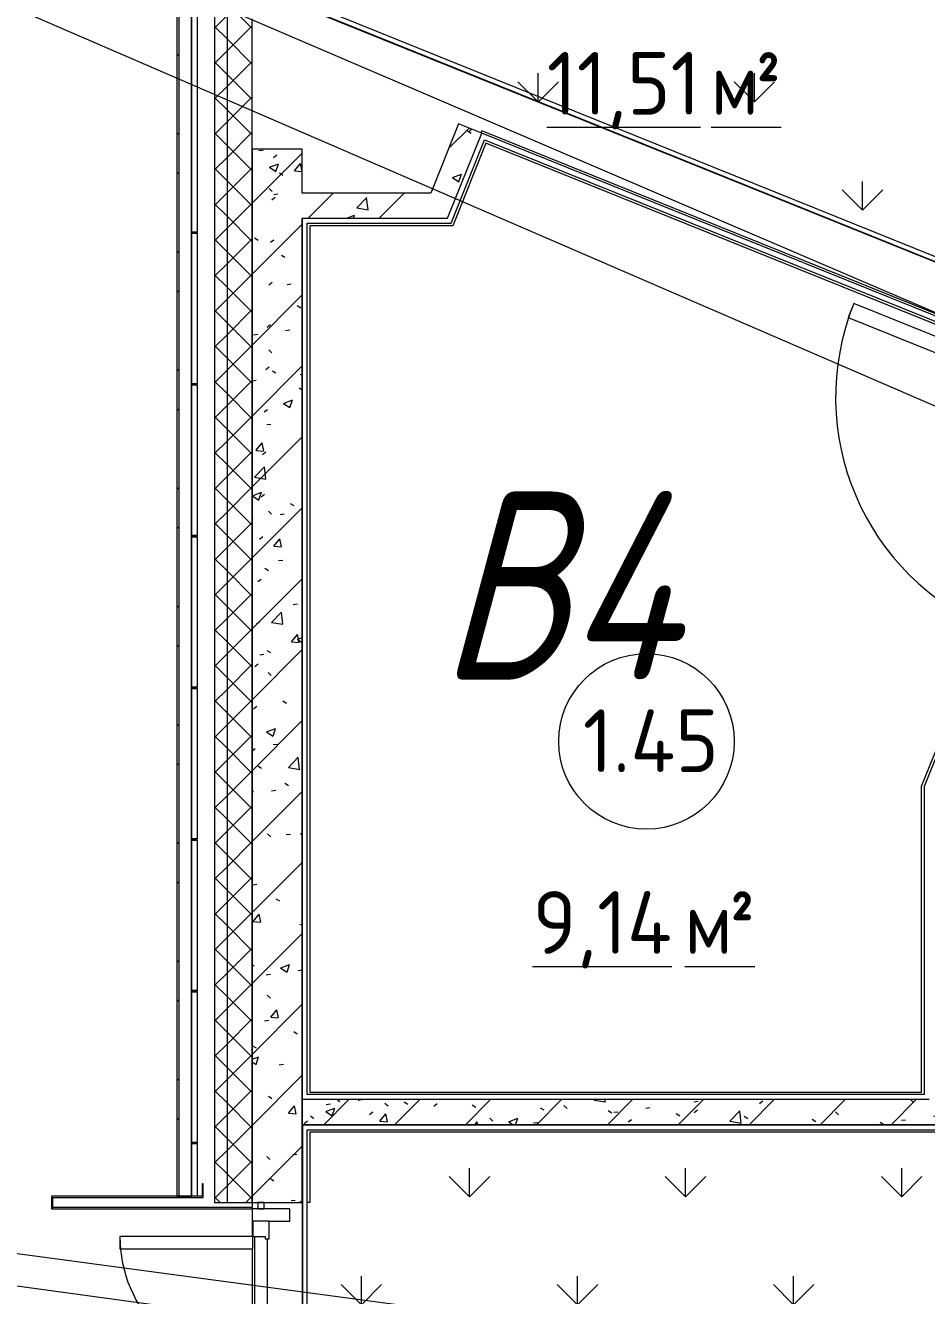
# Model space of a CAD drawing. Header units: millimetres. Extents: x -584918 to 2941280, y 3000189 to 4229862.
# Drawn here: x -462740 to -459145, y 3691053 to 3696118 of the extents above; entities that cross this region are included whole.
import ezdxf

# ---------------------------------------------------------------- set-up
doc = ezdxf.new("R2010")
doc.units = ezdxf.units.MM
doc.linetypes.add('ASVP_Невидимые', pattern=[5, 3, -2])
for name, color, linetype, lineweight in [('Витраж', 7, 'Continuous', 0), ('Двери', 7, 'Continuous', 0), ('Марки помещений', 7, 'Continuous', 0), ('Обобщенные модели', 7, 'Continuous', 0), ('Панели витража', 7, 'Continuous', 0), ('Перекрытие', 7, 'Continuous', 0), ('Стены', 7, 'Continuous', 0), ('Стены внутренние', 7, 'Continuous', 0), ('Стены наружные', 7, 'Continuous', 0), ('Стены несущие', 7, 'Continuous', 0), ('Стены отделка', 7, 'Continuous', 0), ('Стены перегородки', 7, 'Continuous', 0), ('Стены штриховка', 7, 'Continuous', 0), ('экспертиза ДУ', 1, 'Continuous', 0), ('экспертиза ДУ категории', 1, 'Continuous', 0), ('экспертиза условные обозначения', 1, 'Continuous', 0)]:
    doc.layers.add(name, color=color, linetype=linetype, lineweight=lineweight)
doc.styles.add('GOST Common_2', font='', dxfattribs={"height": 500})
doc.styles.add('GOST Common_3', font='', dxfattribs={"width": 0.9, "height": 500})
doc.styles.add('mytext', font='isocpeur.ttf', dxfattribs={"width": 0.8, "oblique": 14.999978})
doc.styles.get('GOST Common_2').set_extended_font_data('GOST Common')
doc.styles.get('GOST Common_3').set_extended_font_data('GOST Common')
pattern_1 = [(45, (-437515.92, 3663725.22), (-141.4214, 141.4214), [])]
pattern_2 = [(50, (-437515.92, 3663725.22), (364.368, -31.8783), [38.1, -419.1]), (355, (-437515.92, 3663725.2), (-70.486, 382.1133), [30.48, -335.28]), (100.451, (-437485.56, 3663722.56), (293.885, 350.2334), [32.38, -356.18]), (46.184, (-437515.92, 3663826.8), (542.1585, -84.086), [57.15, -628.65]), (96.636, (-437470.74, 3663819.8), (474.805, 494.8554), [48.57, -534.27]), (351.184, (-437515.9, 3663826.8), (474.81, 494.85), [45.72, -502.92]), (21, (-437465.12, 3663801.42), (303.2285, -204.5305), [38.1, -419.1]), (326, (-437465.12, 3663801.4), (123.604, 368.376), [30.48, -335.28]), (71.451, (-437439.86, 3663784.37), (426.834, 163.8427), [32.38, -356.18]), (37.5, (-437515.92, 3663725.22), (6.17665, 169.11015), [16.764, -314.452, 16.764, -323.596, -336.55]), (37.5, (-437515.92, 3663725.22), (6.17665, 169.11015), [-671.576, 16.764, -319.786]), (7.5, (-437515.92, 3663725.22), (133.6389, 200.3615), [16.764, -177.292, 16.764, -306.832, -128.27]), (7.5, (-437515.92, 3663725.22), (133.6389, 200.3615), [-517.652, 16.764, -111.506]), (327.5, (-437629.21, 3663725.22), (271.1818, -11.45836), [16.764, -110.236, 16.764, -379.476, -525.78]), (327.5, (-437629.21, 3663725.22), (271.1818, -11.45836), [-523.24, 16.764, -509.016]), (317.5, (-437680, 3663725.22), (296.2585, 50.8528), [16.764, -148.336, 16.764, -246.38, -373.38]), (317.5, (-437680, 3663725.22), (296.2585, 50.8528), [-428.244, 16.764, -356.616])]
pattern_3 = [(45, (-437515.92, 3663725.22), (-235.7317, 235.7317), []), (45, (-437358.77, 3663725.22), (-235.7317, 235.7317), [])]
pattern_4 = [(45, (-437515.92, 3663725.22), (-70.71068, 70.71068), []), (135, (-437515.92, 3663725.22), (-70.71068, -70.71068), [])]

# ---------------------------------------------------------------- blocks, each defined once
blk = doc.blocks.new('ASVP_ДверьПротивопожарнаяСтальная_1 полотно - EI30 1000х2000h_полотно_ Г Л _925 в свету_-7527149-АР Этаж 01')
at = {"layer": 'Двери', "lineweight": 18}
for p, q in [((500, 1050), (440, 1050)), ((440, 1050), (440, 50)), ((500, 50), (500, 1050)), ((-500, 50), (-540, 50)), ((-540, 50), (-540, -40)), ((-500, -10), (-500, 50)), ((440, 50), (500, 50)), ((540, 50), (500, 50)), ((500, 50), (500, -10)), ((540, -40), (540, 50)), ((-540, -40), (-485, -40)), ((-485, -10), (-500, -10)), ((-485, -40), (-485, -10)), ((500, -10), (485, -10)), ((485, -10), (485, -40)), ((485, -40), (540, -40))]:
    blk.add_line(p, q, dxfattribs=at)
at = {"layer": 'Двери', "linetype": 'ASVP_Невидимые', "lineweight": 18}
for p, q in [((-540, 50), (-575, 50)), ((-575, 50), (-575, -40)), ((-540, -40), (-540, 50)), ((575, 50), (540, 50)), ((540, 50), (540, -40)), ((575, -40), (575, 50)), ((-575, -40), (-540, -40)), ((540, -40), (575, -40))]:
    blk.add_line(p, q, dxfattribs=at)
at = {"layer": 'Двери'}
blk.add_arc((500, 50), 1000, 90, 180, dxfattribs=at)
blk = doc.blocks.new('ASVP_ДверьАлюминиеваяВитражная_2 полотна - Остекленная Наружная  Коричневая-7858923-АР Этаж 01')
at = {"layer": 'Двери', "lineweight": 18}
for p, q in [((-765, 1032.5), (-715, 1032.5)), ((-765, 32.5), (-765, 1032.5)), ((-715, 1032.5), (-715, 32.5)), ((765, 562.5), (715, 562.5)), ((715, 562.5), (715, 32.5)), ((765, 32.5), (765, 562.5)), ((-825, 32.5), (-765, 32.5)), ((-825, -32.5), (-825, 32.5)), ((-715, 32.5), (-765, 32.5)), ((-765, 32.5), (-765, -17.5)), ((715, 32.5), (765, 32.5)), ((825, 32.5), (765, 32.5)), ((765, 32.5), (765, -17.5)), ((825, -32.5), (825, 32.5)), ((-755, -32.5), (-825, -32.5)), ((-765, -17.5), (-755, -17.5)), ((-755, -17.5), (-755, -32.5)), ((765, -17.5), (755, -17.5)), ((755, -17.5), (755, -32.5)), ((755, -32.5), (825, -32.5))]:
    blk.add_line(p, q, dxfattribs=at)
at = {"layer": 'Двери'}
for centre, radius, start, end in [((-765, 32.5), 1000, 360, 90), ((765, 32.5), 530, 90, 180)]:
    blk.add_arc(centre, radius, start, end, dxfattribs=at)
blk = doc.blocks.new('Системная панель - Глухая панель_25 мм-V234-АР Этаж 01')
at = {"layer": 'Панели витража'}
h = blk.add_hatch(dxfattribs=at)
h.set_pattern_fill('FP_50', color=256, style=0, pattern_type=2)
h.set_pattern_definition([(45, (-27686.83, -24284.1), (-106.066, 106.066), [])])
h.paths.add_polyline_path([(-12.5, -12.5), (12.5, -12.5), (12.5, 12.5), (-12.5, 12.5)])
at = {"layer": 'Панели витража', "lineweight": 18}
for p, q in [((12.5, 12.5), (-12.5, 12.5)), ((-12.5, 12.5), (-12.5, -12.5)), ((12.5, -12.5), (12.5, 12.5)), ((-12.5, -12.5), (12.5, -12.5))]:
    blk.add_line(p, q, dxfattribs=at)
blk = doc.blocks.new('Прямоугольный импост - Порожек 10х50-7857887-АР Этаж 01')
at = {"layer": 'Витраж'}
for p, q in [((-24309.1, 26034.3), (-24309.1, 27564.3)), ((-24259.1, 27554.3), (-24259.1, 26044.3))]:
    blk.add_line(p, q, dxfattribs=at)
blk = doc.blocks.new('Прямоугольный импост - 50х150_RAL 3009-V235-АР Этаж 01')
at = {"layer": 'Витраж', "lineweight": 18}
for p, q in [((-25, 115), (25, 115)), ((-25, 32.5), (-25, 115)), ((25, 115), (25, -35)), ((-25, -35), (-25, -32.5)), ((25, -35), (-25, -35))]:
    blk.add_line(p, q, dxfattribs=at)
blk = doc.blocks.new('Прямоугольный импост - 5х20 мм  _зазор керамогранита цоколя_-7684918-АР Этаж 01')
at = {"layer": 'Витраж'}
for p, q in [((-2.5, -10), (-2.5, 10)), ((-2.5, 10), (2.5, 10)), ((2.5, 10), (2.5, -10)), ((2.5, -10), (-2.5, -10))]:
    blk.add_line(p, q, dxfattribs=at)
blk = doc.blocks.new('ASVP_ОТКОС МЕТАЛЛИЧЕСКИЙ_Двери1 - Откос дверей-7928242-АР Этаж 01')
at = {"layer": 'Обобщенные модели'}
for p, q in [((-875, 500), (-925, 500)), ((-925, 500), (-925, -100)), ((-920, -105), (-920, 495)), ((-920, 495), (-875, 495)), ((-880, 500), (-880, -300)), ((-875, 500), (-880, 500)), ((-875, -300), (-875, 500)), ((-875, 495), (-875, 500)), ((880, 500), (875, 500)), ((875, 500), (875, -300)), ((925, 500), (875, 500)), ((875, 500), (875, 495)), ((875, 495), (920, 495)), ((880, -300), (880, 500)), ((920, 495), (920, -105)), ((925, -100), (925, 500)), ((-925, -100), (-975, -100)), ((-975, -100), (-975, -105)), ((975, -100), (925, -100)), ((975, -105), (975, -100)), ((-975, -105), (-920, -105)), ((920, -105), (975, -105)), ((-880, -300), (-875, -300)), ((875, -300), (880, -300))]:
    blk.add_line(p, q, dxfattribs=at)
blk = doc.blocks.new('ASVP_Марка_Помещение_ДваЗначения - Номер Площадь-685795-АР Этаж 01')
at = {"layer": 'Марки помещений'}
blk.add_circle((0, 0), 3.5, dxfattribs=at)

msp = doc.modelspace()

# ---------------------------------------------------------------- hatches: boundary and pattern name
at = {"layer": 'Стены внутренние'}
h = msp.add_hatch(dxfattribs=at)
h.set_pattern_fill('FP_1', color=256, style=0, pattern_type=2)
h.set_pattern_definition(pattern_1)
h.paths.add_polyline_path([(-461122.961, 3695349.55), (-461055.445, 3695349.55), (-460919.086, 3695687.924), (-461011.838, 3695725.302), (-461163.26, 3695349.55)])
h = msp.add_hatch(dxfattribs=at)
h.set_pattern_fill('FP_2', color=256, style=0, pattern_type=2)
h.set_pattern_definition(pattern_2)
h.paths.add_polyline_path([(-461122.961, 3695349.55), (-461055.445, 3695349.55), (-460919.086, 3695687.924), (-461011.838, 3695725.302), (-461163.26, 3695349.55)])
h = msp.add_hatch(dxfattribs=at)
h.set_pattern_fill('FP_1', color=256, style=0, pattern_type=2)
h.set_pattern_definition(pattern_1)
h.paths.add_polyline_path([(-461635.026, 3691424.55), (-461635.026, 3695624.55), (-461835.026, 3695624.55), (-461835.026, 3691424.55), (-461780.005, 3691424.55)])
h = msp.add_hatch(dxfattribs=at)
h.set_pattern_fill('FP_2', color=256, style=0, pattern_type=2)
h.set_pattern_definition(pattern_2)
h.paths.add_polyline_path([(-461635.026, 3691424.55), (-461635.026, 3695624.55), (-461835.026, 3695624.55), (-461835.026, 3691424.55), (-461780.005, 3691424.55)])
h = msp.add_hatch(dxfattribs=at)
h.set_pattern_fill('FP_1', color=256, style=0, pattern_type=2)
h.set_pattern_definition(pattern_1)
h.paths.add_polyline_path([(-461615.026, 3695349.55), (-461163.26, 3695349.55), (-461122.961, 3695449.55), (-461635.026, 3695449.55), (-461635.026, 3695349.55)])
h = msp.add_hatch(dxfattribs=at)
h.set_pattern_fill('FP_2', color=256, style=0, pattern_type=2)
h.set_pattern_definition(pattern_2)
h.paths.add_polyline_path([(-461615.026, 3695349.55), (-461163.26, 3695349.55), (-461122.961, 3695449.55), (-461635.026, 3695449.55), (-461635.026, 3695349.55)])
h = msp.add_hatch(dxfattribs=at)
h.set_pattern_fill('FP_1', color=256, style=0, pattern_type=2)
h.set_pattern_definition(pattern_1)
h.paths.add_polyline_path([(-460846.821, 3691734.55), (-459035.026, 3691734.55), (-459035.026, 3691834.55), (-461635.026, 3691834.55), (-461635.026, 3691734.55), (-461059.223, 3691734.55)])
h = msp.add_hatch(dxfattribs=at)
h.set_pattern_fill('FP_2', color=256, style=0, pattern_type=2)
h.set_pattern_definition(pattern_2)
h.paths.add_polyline_path([(-460846.821, 3691734.55), (-459035.026, 3691734.55), (-459035.026, 3691834.55), (-461635.026, 3691834.55), (-461635.026, 3691734.55), (-461059.223, 3691734.55)])
at = {"layer": 'Стены наружные'}
h = msp.add_hatch(dxfattribs=at)
h.set_pattern_fill('FP_57', color=256, style=0, pattern_type=2)
h.set_pattern_definition(pattern_4)
h.paths.add_polyline_path([(-461850.247, 3676374.55), (-461835.026, 3676374.55), (-461835.026, 3689624.55), (-461935.026, 3689624.55), (-461935.026, 3676374.55)])
h.paths.add_polyline_path([(-461935.026, 3691424.55), (-461835.026, 3691424.55), (-461835.026, 3696411.481), (-461935.026, 3696163.333), (-461935.026, 3692232.036)])
h = msp.add_hatch(dxfattribs=at)
h.set_pattern_fill('FP_57', color=256, style=0, pattern_type=2)
h.set_pattern_definition(pattern_4)
h.paths.add_polyline_path([(-461985.026, 3676324.55), (-461935.026, 3676324.55), (-461935.026, 3689624.55), (-461985.026, 3689624.55), (-461985.026, 3676330.513)])
h.paths.add_polyline_path([(-461985.026, 3691424.55), (-461935.026, 3691424.55), (-461935.026, 3696297.103), (-461985.026, 3696173.029), (-461985.026, 3692232.036)])
h = msp.add_hatch(dxfattribs=at)
h.set_pattern_fill('FP_6', color=256, style=0, pattern_type=2)
h.set_pattern_definition(pattern_3)
h.paths.add_polyline_path([(-462127.026, 3695649.55), (-462127.026, 3696221.968), (-462135.026, 3696200.565), (-462135.026, 3695649.55)])
h = msp.add_hatch(dxfattribs=at)
h.set_pattern_fill('FP_6', color=256, style=0, pattern_type=2)
h.set_pattern_definition(pattern_3)
h.paths.add_polyline_path([(-462135.026, 3691449.55), (-462127.026, 3691449.55), (-462127.026, 3695649.55), (-462135.026, 3695649.55), (-462135.026, 3692232.036)])
at = {"layer": 'экспертиза условные обозначения'}
h = msp.add_hatch(dxfattribs=at)
h.set_pattern_fill('GRASS', color=4, scale=24)
h.set_pattern_definition([(90, (-497764.9, 3475975.67), (-431.0523, 431.0523), [114.3, -747.8046]), (45, (-497764.9, 3475975.7), (-431.0523, 431.0523), [114.3, -495.3]), (135, (-497764.9, 3475975.7), (-431.0523, -431.0523), [114.3, -495.3])])
h.paths.add_polyline_path([(-461004.754, 3697663.955), (-453120.844, 3694486.856), (-453718.886, 3693002.826), (-461602.796, 3696179.924)])
h.paths.add_polyline_path([(-448133.699, 3698568.632), (-446278.661, 3697821.079), (-446297.35, 3697774.703), (-445740.839, 3697550.437), (-447086.433, 3694211.369), (-449516.671, 3695136.812)])
h = msp.add_hatch(dxfattribs=at)
h.set_pattern_fill('GRASS', color=4, scale=24)
h.set_pattern_definition([(90, (-481659.37, 3569028.16), (-431.0523, 431.0523), [114.3, -747.8046]), (45, (-481659.37, 3569028.16), (-431.0523, 431.0523), [114.3, -495.3]), (135, (-481659.37, 3569028.16), (-431.0523, -431.0523), [114.3, -495.3])])
h.paths.add_polyline_path([(-461632.926, 3691734.55), (-457282.926, 3691734.55), (-457282.926, 3689274.55), (-461632.926, 3689274.55)])

# ---------------------------------------------------------------- linework, layer by layer
at = {"layer": 'Перекрытие'}
for p, q in [((-460919.086, 3695697.297), (-460922.335, 3695689.233)), ((-458479.711, 3694714.265), (-460919.086, 3695697.297)), ((-461835.026, 3691424.55), (-461835.026, 3691404.55)), ((-461835.026, 3691349.55), (-461835.026, 3691289.55)), ((-461835.026, 3691239.55), (-461835.026, 3689809.55))]:
    msp.add_line(p, q, dxfattribs=at)
at = {"layer": 'Стены'}
for p, q in [((-462075.026, 3695294.249), (-462075.026, 3696190.481)), ((-462055.026, 3696186.603), (-462055.026, 3695294.249)), ((-462055.026, 3695294.249), (-462075.026, 3695294.249)), ((-462075.026, 3694689.249), (-462075.026, 3695289.249)), ((-462055.026, 3695289.249), (-462075.026, 3695289.249)), ((-462055.026, 3695289.249), (-462055.026, 3694689.249)), ((-462055.026, 3694689.249), (-462075.026, 3694689.249)), ((-462075.026, 3694084.249), (-462075.026, 3694684.249)), ((-462055.026, 3694684.249), (-462075.026, 3694684.249)), ((-462055.026, 3694684.249), (-462055.026, 3694084.249)), ((-462055.026, 3694084.249), (-462075.026, 3694084.249)), ((-462075.026, 3693479.249), (-462075.026, 3694079.249)), ((-462055.026, 3694079.249), (-462075.026, 3694079.249)), ((-462055.026, 3694079.249), (-462055.026, 3693479.249)), ((-462055.026, 3693479.249), (-462075.026, 3693479.249)), ((-462075.026, 3692874.249), (-462075.026, 3693474.249)), ((-462055.026, 3693474.249), (-462075.026, 3693474.249)), ((-462055.026, 3693474.249), (-462055.026, 3692874.249)), ((-462055.026, 3692874.249), (-462075.026, 3692874.249)), ((-462075.026, 3692269.249), (-462075.026, 3692869.249)), ((-462055.026, 3692869.249), (-462075.026, 3692869.249)), ((-462055.026, 3692869.249), (-462055.026, 3692269.249)), ((-462055.026, 3692269.249), (-462075.026, 3692269.249)), ((-462075.026, 3691664.249), (-462075.026, 3692264.249)), ((-462055.026, 3692264.249), (-462075.026, 3692264.249)), ((-462055.026, 3692264.249), (-462055.026, 3691664.249)), ((-462055.026, 3691664.249), (-462075.026, 3691664.249)), ((-462075.026, 3691449.55), (-462075.026, 3691659.249)), ((-462055.026, 3691659.249), (-462075.026, 3691659.249)), ((-462055.026, 3691659.249), (-462055.026, 3691449.55))]:
    msp.add_line(p, q, dxfattribs=at)
at = {"layer": 'Стены внутренние'}
for p, q in [((-460902.474, 3695648.885), (-461035.191, 3695319.55)), ((-458518.75, 3694688.28), (-460902.474, 3695648.885)), ((-461605.026, 3695319.55), (-461605.026, 3691864.55)), ((-461035.191, 3695319.55), (-461605.026, 3695319.55)), ((-459165.026, 3693084.559), (-458924.297, 3693681.922)), ((-459165.026, 3691864.55), (-459165.026, 3693084.559)), ((-461605.026, 3691864.55), (-459165.026, 3691864.55)), ((-461605.026, 3691704.55), (-461605.026, 3691424.55)), ((-458840.838, 3691704.55), (-461605.026, 3691704.55)), ((-461605.026, 3691424.55), (-461615.026, 3691424.55))]:
    msp.add_line(p, q, dxfattribs=at)
at = {"layer": 'Стены несущие'}
for p, q in [((-461011.838, 3695725.302), (-461122.961, 3695449.55)), ((-460919.086, 3695687.924), (-461011.838, 3695725.302)), ((-461055.445, 3695349.55), (-460919.086, 3695687.924)), ((-461635.026, 3695624.55), (-461835.026, 3695624.55)), ((-461835.026, 3695624.55), (-461835.026, 3691424.55)), ((-461835.026, 3691424.55), (-461835.026, 3695624.55)), ((-461635.026, 3695449.55), (-461635.026, 3695624.55)), ((-461122.961, 3695449.55), (-461635.026, 3695449.55)), ((-461635.026, 3695349.55), (-461055.445, 3695349.55)), ((-461635.026, 3691424.55), (-461635.026, 3695349.55)), ((-459135.026, 3691834.55), (-461635.026, 3691834.55)), ((-461635.026, 3691834.55), (-461635.026, 3691734.55)), ((-458890.838, 3691734.55), (-461635.026, 3691734.55)), ((-461835.026, 3691424.55), (-461635.026, 3691424.55))]:
    msp.add_line(p, q, dxfattribs=at)
at = {"layer": 'Стены отделка'}
for p, q in [((-462135.026, 3696202.116), (-462135.026, 3691449.55)), ((-462077.026, 3691449.55), (-462077.026, 3696190.869)), ((-461586.346, 3696172.449), (-453720.985, 3693002.826)), ((-453732.06, 3693028.852), (-461578.87, 3696190.999)), ((-458498.261, 3694712.368), (-460919.086, 3695687.924)), ((-461041.942, 3695329.55), (-460908.011, 3695661.898)), ((-460908.011, 3695661.898), (-458505.737, 3694693.818)), ((-461635.026, 3695349.55), (-461635.026, 3691834.55)), ((-461635.026, 3695349.55), (-461635.026, 3695349.55)), ((-461615.026, 3691854.55), (-461615.026, 3695329.55)), ((-461615.026, 3695329.55), (-461041.942, 3695329.55)), ((-458928.104, 3693645.721), (-459155.026, 3693082.62)), ((-459155.026, 3693082.62), (-459155.026, 3691854.55)), ((-461635.026, 3691834.55), (-461635.026, 3691834.55)), ((-459155.026, 3691854.55), (-461615.026, 3691854.55)), ((-461635.026, 3691734.55), (-461635.026, 3689274.55)), ((-461615.026, 3689294.55), (-461615.026, 3691714.55)), ((-461615.026, 3691714.55), (-458890.838, 3691714.55)), ((-462135.026, 3691449.55), (-462077.026, 3691449.55))]:
    msp.add_line(p, q, dxfattribs=at)
at = {"layer": 'Стены перегородки'}
for p, q in [((-461985.026, 3696173.029), (-461985.026, 3691424.55)), ((-461835.026, 3695624.55), (-461835.026, 3696143.942)), ((-461985.026, 3691424.55), (-461835.026, 3691424.55))]:
    msp.add_line(p, q, dxfattribs=at)
at = {"layer": 'Стены штриховка'}
for p, q in [((-462127.026, 3696200.565), (-462127.026, 3691449.55)), ((-461935.026, 3696163.333), (-461935.026, 3691424.55))]:
    msp.add_line(p, q, dxfattribs=at)
at = {"layer": 'экспертиза ДУ'}
for points in [[(-552580.006, 3735012.029), (-426338.566, 3680430.143)], [(-425290.96, 3680486.45), (-552580.006, 3735012.029)], [(-446252.144, 3688832.803), (-510400.006, 3697602.029)], [(-510400.006, 3697602.029), (-445304.254, 3688881.089)]]:
    msp.add_lwpolyline(points, dxfattribs=at)
at = {"layer": 'экспертиза условные обозначения', "color": 4}
for points in [[(-461004.754, 3697663.955), (-453120.844, 3694486.856), (-453718.886, 3693002.826), (-461602.796, 3696179.924), (-461004.754, 3697663.955)], [(-461632.926, 3691734.55), (-457282.926, 3691734.55), (-457282.926, 3689274.55), (-461632.926, 3689274.55), (-461632.926, 3691734.55)]]:
    msp.add_lwpolyline(points, dxfattribs=at)

# ---------------------------------------------------------------- block references
at = {"layer": 'Витраж', "extrusion": (0, 0, -1)}
for name, p, rotation in [('Прямоугольный импост - 5х20 мм  _зазор керамогранита цоколя_-7684918-АР Этаж 01', (462065.026, 3695291.749), 270.0000000000002), ('Прямоугольный импост - 5х20 мм  _зазор керамогранита цоколя_-7684918-АР Этаж 01', (462065.026, 3694686.749), 270.0000000000002), ('Прямоугольный импост - 5х20 мм  _зазор керамогранита цоколя_-7684918-АР Этаж 01', (462065.026, 3694081.749), 270.0000000000002), ('Прямоугольный импост - 5х20 мм  _зазор керамогранита цоколя_-7684918-АР Этаж 01', (462065.026, 3693476.749), 270.0000000000002), ('Прямоугольный импост - 5х20 мм  _зазор керамогранита цоколя_-7684918-АР Этаж 01', (462065.026, 3692871.749), 270.0000000000002), ('Прямоугольный импост - 5х20 мм  _зазор керамогранита цоколя_-7684918-АР Этаж 01', (462065.026, 3692266.749), 270.0000000000002), ('Прямоугольный импост - 5х20 мм  _зазор керамогранита цоколя_-7684918-АР Этаж 01', (462065.026, 3691661.749), 270.0000000000002), ('Прямоугольный импост - 50х150_RAL 3009-V235-АР Этаж 01', (461800.026, 3691374.55), 90.00000000005059)]:
    msp.add_blockref(name, p, dxfattribs=dict(at, rotation=rotation))
at = {"layer": 'Витраж'}
msp.add_blockref('Прямоугольный импост - Порожек 10х50-7857887-АР Этаж 01', (-437515.924, 3663725.217), dxfattribs=at)
at = {"layer": 'Двери'}
for name, p, rotation in [('ASVP_ДверьПротивопожарнаяСтальная_1 полотно - EI30 1000х2000h_полотно_ Г Л _925 в свету_-7527149-АР Этаж 01', (-458648.257, 3694152.88), 68.05130091645756), ('ASVP_ДверьАлюминиеваяВитражная_2 полотна - Остекленная Наружная  Коричневая-7858923-АР Этаж 01', (-461800.026, 3690524.55), 89.99999999994941)]:
    msp.add_blockref(name, p, dxfattribs=dict(at, rotation=rotation))
at = {"layer": 'Марки помещений', "xscale": 99.99999999999993, "yscale": 99.99999999999993, "zscale": 99.99999999999993}
msp.add_blockref('ASVP_Марка_Помещение_ДваЗначения - Номер Площадь-685795-АР Этаж 01', (-460262.397, 3693262.961), dxfattribs=at)
at = {"layer": 'Обобщенные модели', "rotation": 89.9999999999496}
msp.add_blockref('ASVP_ОТКОС МЕТАЛЛИЧЕСКИЙ_Двери1 - Откос дверей-7928242-АР Этаж 01', (-462135.026, 3690524.55), dxfattribs=at)
at = {"layer": 'Панели витража', "rotation": 89.99999999994941}
msp.add_blockref('Системная панель - Глухая панель_25 мм-V234-АР Этаж 01', (-461800.026, 3691412.05), dxfattribs=at)

# ---------------------------------------------------------------- texts
at = {"layer": 'Марки помещений', "char_height": 250, "attachment_point": 1}
for s, insert, width, style in [('\\L11,51 ', (-460659.804, 3696012.077), 793.67062, 'GOST Common_2'), ('\\L\\fGOST Common|b0|i0|c238|p34|;\\W.9;\\L²', (-459826.366, 3696012.077), 165.94931, 'GOST Common_3'), ('\\L\\fGOST Common|b0|i0|c204|p34|;\\W.9;\\Lм', (-460004.96, 3696012.077), 216.45562, 'GOST Common_2'), ('1.45', (-460516.204, 3693390.686), 627.72131, 'GOST Common_2'), ('\\L9,14 ', (-460716.44, 3692666.155), 735.94912, 'GOST Common_2'), ('\\L\\fGOST Common|b0|i0|c238|p34|;\\W.9;\\L²', (-459930.628, 3692666.155), 165.94931, 'GOST Common_3'), ('\\L\\fGOST Common|b0|i0|c204|p34|;\\W.9;\\Lм', (-460109.221, 3692666.155), 216.45562, 'GOST Common_2')]:
    msp.add_mtext(s, dxfattribs=dict(at, insert=insert, width=width, style=style))
at = {"layer": 'экспертиза ДУ категории', "lineweight": 50, "insert": (-461091.89, 3694259.553), "char_height": 750, "attachment_point": 1, "style": 'mytext'}
msp.add_mtext_dynamic_manual_height_columns('В4', width=2459.42723, gutter_width=17359.771, heights=[0], dxfattribs=at)

doc.saveas('drawing.dxf')
